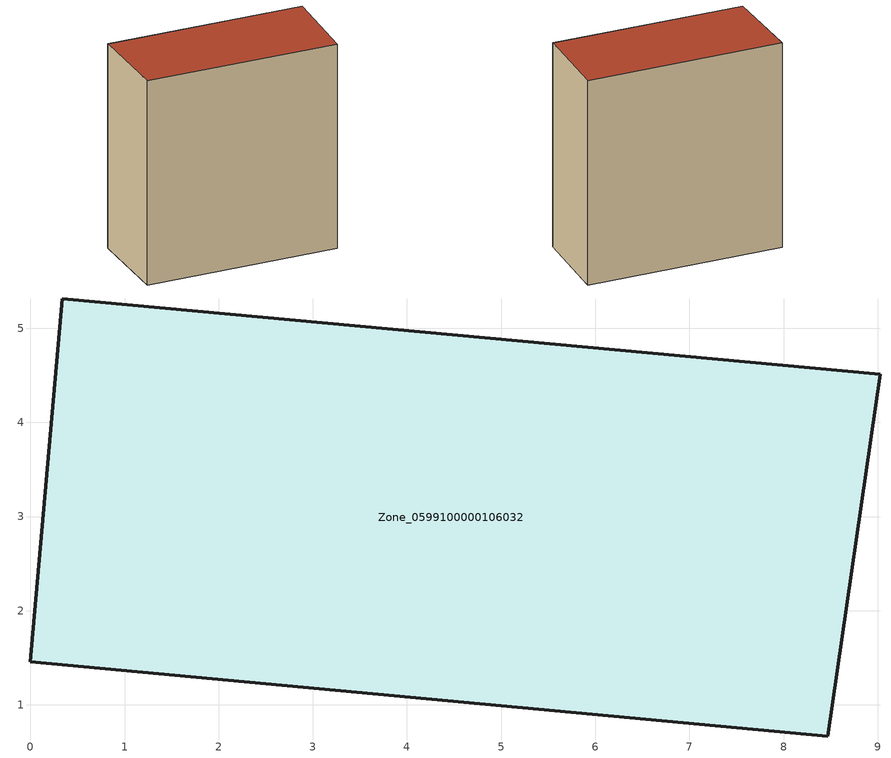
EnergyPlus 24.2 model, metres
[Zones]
Zone_0599100000106032
 floor ground (C_G): 9.03,4.51 8.47,0.67 0,1.46 0.34,5.31 z1.52
 wall outside (C_F): 0,1.46 8.47,0.67 9.03,4.51 0.34,5.31 0,1.46 z1.52:10.73
 roof outside (C_R): 8.47,0.67 9.03,4.51 0.34,5.31 0,1.46 z10.73
[BUILDING]
Pand.0599100000106032: North Axis=0; Terrain=City; Loads Convergence Tolerance Value=0.04; Temperature Convergence Tolerance Value=0.4; Solar Distribution=FullExterior; Maximum Number of Warmup Days=25; Minimum Number of Warmup Days=1
[Site:Location]
Rotterdam.The.Hague.AP_ZH_NLD Design_Conditions: Latitude=51.96; Longitude=4.45; Time Zone=1; Elevation=-4.5
[SITE:GROUNDTEMPERATURE:BUILDINGSURFACE]
18, 18, 18, 18, 18, 18, 18, 18, 18, 18, 18, 18
[MATERIAL] Thermal Absorptance=0.9; Solar Absorptance=0.7; Visible Absorptance=0.7
Name | Roughness | Thickness | Conductivity | Density | Specific Heat
G.TI.1946 | MediumSmooth | 0.15 | 1 | 540 | 1210
F.TI.1946 | Rough | 0.3 | 0.857143 | 1920 | 840
R.TI.1946 | MediumRough | 0.2 | 0.1 | 1500 | 1000
[CONSTRUCTION]
C_G: G.TI.1946
C_F: F.TI.1946
C_R: R.TI.1946
[ZONE]
Zone_0599100000106032: Type=1; Multiplier=1; Ceiling Height=Autocalculate; Volume=Autocalculate; Floor Area=autocalculate; Part of Total Floor Area=Yes
[ZONEINFILTRATION:DESIGNFLOWRATE]
Infil_Zone_0599100000106032: Zone or ZoneList or Space or SpaceList=Zone_0599100000106032; Schedule=AlwaysOn; Design Flow Rate Calculation Method=Flow/Area; Flow Rate per Floor Area=0.003; Constant Term Coefficient=1; Temperature Term Coefficient=0; Velocity Term Coefficient=0; Velocity Squared Term Coefficient=0
[HVACTEMPLATE:ZONE:IDEALLOADSAIRSYSTEM]
Zone_0599100000106032: Maximum Heating Supply Air Temperature=50; Minimum Cooling Supply Air Temperature=13; Maximum Heating Supply Air Humidity Ratio=0.0156; Minimum Cooling Supply Air Humidity Ratio=0.0077; Heating Limit=NoLimit; Cooling Limit=NoLimit; Dehumidification Control Type=ConstantSensibleHeatRatio; Cooling Sensible Heat Ratio=0.7; Dehumidification Setpoint=60; Humidification Control Type=None; Humidification Setpoint=30; Outdoor Air Method=None; Outdoor Air Flow Rate per Person=0.00944; Outdoor Air Flow Rate per Zone Floor Area=0; Outdoor Air Flow Rate per Zone=0; Demand Controlled Ventilation Type=None; Outdoor Air Economizer Type=NoEconomizer; Heat Recovery Type=None; Sensible Heat Recovery Effectiveness=0.7; Latent Heat Recovery Effectiveness=0.65
[ZONECONTROL:THERMOSTAT]
ThermostatControl_Zone_0599100000106032: Zone or ZoneList=Zone_0599100000106032; Control Type Schedule=DualSetpointControlType; Control 1=Thermostat_Zone_0599100000106032; Temperature Difference Between Cutout And Setpoint=0
[THERMOSTATSETPOINT:DUALSETPOINT]
Thermostat_Zone_0599100000106032: Heating Setpoint Temperature Schedule=HeatingSetpoint_Zone_0599100000106032; Cooling Setpoint Temperature Schedule=CoolingSetpoint_Zone_0599100000106032
[SCHEDULE:COMPACT]
HeatingSetpoint_Zone_0599100000106032: Through: 12/31, For: AllDays, Until: 24:00, 21
CoolingSetpoint_Zone_0599100000106032: Through: 12/31, For: AllDays, Until: 24:00, 24
DualSetpointControlType: Through: 12/31, For: AllDays, Until: 24:00, 4
AlwaysOn: Through: 12/31, For: AllDays, Until: 24:00, 1
